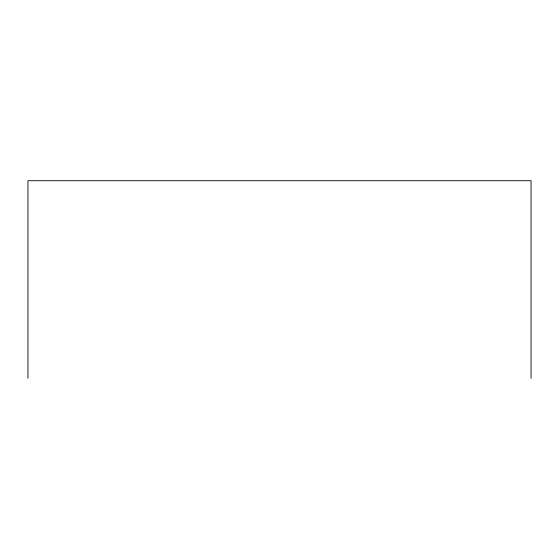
<?xml version="1.0" encoding="UTF-8"?>
<svg xmlns="http://www.w3.org/2000/svg" width="559" height="559" viewBox="0 0 559 559"><rect width="100%" height="100%" fill="white"/><g stroke="black" fill="none" stroke-linecap="round" stroke-linejoin="round"><path stroke-width="0.84" d="M531.05 378.275L531.05 180.725L27.95 180.725L27.95 378.275"/></g></svg>
